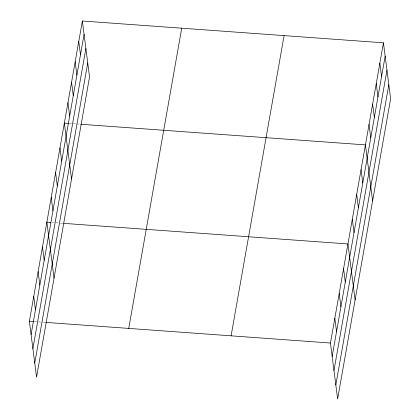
<?xml version="1.0" encoding="UTF-8"?>
<svg xmlns="http://www.w3.org/2000/svg" width="420" height="420" viewBox="0 0 420 420"><rect width="100%" height="100%" fill="white"/><g stroke="black" fill="none" stroke-linecap="round" stroke-linejoin="round"><path stroke-width="0.32" stroke-dasharray="2.1 1.58" d="M69.584 123.454L80.042 124.21M52.096 222.521L55.361 222.758M56.018 222.805L59.939 223.094M60.59 223.141L63.21 223.33M34.608 321.594L37.873 321.83M38.53 321.877L42.452 322.161M43.102 322.208L45.066 322.35"/><path stroke-width="0.63" d="M82.373 21L89.544 76.97L36.551 377.186L29.379 321.216L82.373 21L383.45 42.814L390.621 98.784L337.628 399L330.456 343.03L383.45 42.814M31.091 334.572L84.084 34.356M32.891 348.631L85.885 48.416M34.745 363.122L87.738 62.905M128.735 328.414L181.729 28.198M231.1 335.832L284.093 35.616M332.168 356.386L385.161 56.17M333.968 370.445L386.962 70.234M335.827 384.935L388.82 84.719M68.927 123.407L64.355 123.076L71.526 179.046M80.698 124.257L365.437 144.89L372.603 200.86M50.788 222.427L46.867 222.143L54.038 278.114M63.861 223.377L347.944 243.957L355.115 299.927M29.379 321.216L33.952 321.547M45.717 322.397L330.456 343.03M379.848 63.231L381.56 76.582M376.247 83.643L377.958 96.999M372.64 104.06L374.351 117.411M369.038 124.472L370.75 137.828M361.064 169.654L362.775 183.01M356.69 194.423L358.402 207.779M352.317 219.193L354.029 232.543M343.576 268.727L345.287 282.082M339.203 293.496L340.914 306.847M334.829 318.26L336.541 331.616M78.766 41.417L80.477 54.768M75.164 61.829L76.876 75.185M71.563 82.246L73.274 95.597M67.956 102.659L69.668 116.014M59.981 147.84L61.693 161.196M55.608 172.609L57.32 185.966M51.24 197.379L52.946 210.73M42.493 246.913L44.205 260.269M38.12 271.682L39.832 285.033M33.752 296.447L35.459 309.803"/></g></svg>
